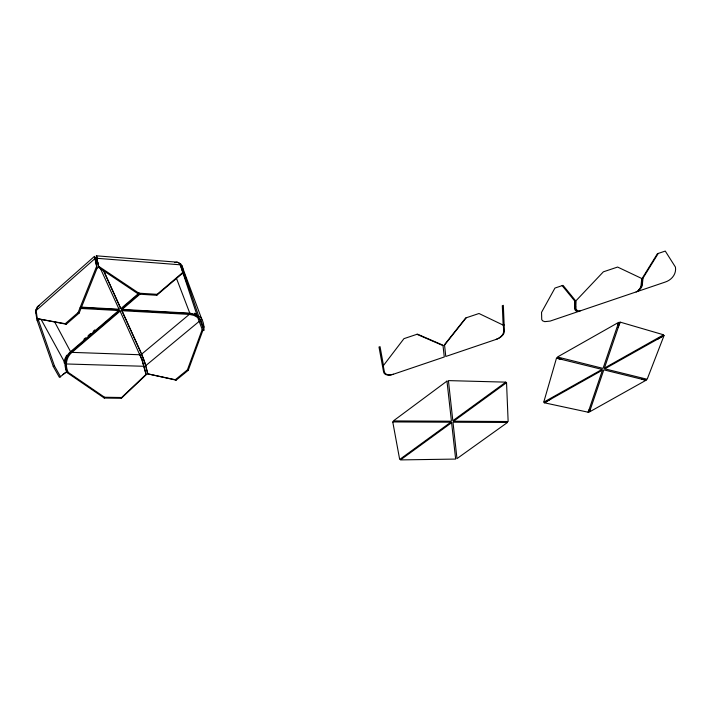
<?xml version="1.0" encoding="UTF-8"?>
<svg xmlns="http://www.w3.org/2000/svg" width="711" height="711" viewBox="0 0 711 711"><rect width="100%" height="100%" fill="white"/><g stroke="black" fill="none" stroke-linecap="round" stroke-linejoin="round"><path stroke-width="1.07" d="M64.132 362.912L64.745 359.331L66.683 355.224M560.446 359.099L556.517 358.033L543.764 402.106A11.767 6.328 -27.9 0 0 544.031 401.964L546.066 400.853M562.17 285.635L574.808 301.109L574.586 307.383A13.607 7.803 -31.2 0 0 575.083 309.943L576.372 311.258L578.061 311.534A2.933 1.68 -30.8 0 0 578.861 311.356M636.114 291.937A2.942 1.644 -32.6 0 0 636.923 291.572L638.7 290.132A4.861 2.72 -32.6 0 0 640.291 288.444L640.887 287.52A11.723 6.586 -32.5 0 0 641.775 284.649L642.513 277.841L657.399 253.72L665.274 251.081L675.45 267.132C676.588 274.277 671.388 280.152 665.052 282.125L550.145 321.088L544.786 321.648L542.76 320.892L541.746 319.666L541.542 312.342L554.953 288.053L563.032 285.342L575.386 300.495L575.146 307.196A11.705 6.71 -31.1 0 0 575.679 309.614L576.15 310.192M575.848 306.956L576.079 300.682L603.372 271.824L617.61 267.052L641.775 278.508L641.1 284.88A13.625 7.67 -32.5 0 1 640.22 287.884L638.7 290.132M180.825 266.509L198.413 319.381L202.671 330.695L203.853 330.313C204.324 325.602 203.23 319.968 199.818 316.386M658.244 253.436L643.02 278.081L642.344 284.453A13.625 7.661 -32.5 0 1 641.464 287.457L638.167 291.155A2.942 1.644 -32.6 0 1 637.358 291.519M619.388 324.056L620.045 322.083L663.576 334.801A13.136 6.941 -31.9 0 1 663.292 334.97L604.412 368.102L618.303 327.264M642.833 379.443L645.864 380.154A11.012 5.59 -30.7 0 0 646.139 380.198L589.472 411.927L590.246 409.554L590.139 410.034M620.01 322.199L618.774 325.86M589.517 411.829L590.246 409.554M619.716 323.07L619.334 324.225M141.631 358.993L119.786 310.423L71.784 351.518C65.696 356.54 63.688 365.356 67.136 372.635L104.259 398.053L104.526 397.245L121.599 397.502L146.013 374.395L141.836 359.206M138.538 294.132L138.858 293.181L98.367 266.11L96.314 255.809L177.483 262.199L179.919 263.568L182.834 272.402L181.963 273.779L156.767 295.278L138.538 294.132L98.962 267.656L98.367 266.11M588.201 412.202L602.466 370.129L550.536 399.298M617.877 324.74L618.357 323.283M618.197 327.567L618.899 325.531M590.432 409.163L603.817 369.836L642.664 379.425M104.259 398.053L121.323 398.302L121.599 397.502M156.767 295.278L157.087 294.336L182.834 272.402M588.255 412.06L588.441 411.5M588.486 411.367L589.01 409.829M590.094 410.149L589.712 411.269M589.988 410.443L589.783 411.029M141.365 353.376L144.937 363.223L147.692 373.844L175.324 379.727L187.411 369.88L202.164 329.637M147.692 373.844L176.159 380.154L188.237 370.315L202.928 330.215M94.43 256.404L97.06 268.251L79.125 313.089L66.301 324.225L37.354 318.688L35.897 309.925L37.23 306.965L94.43 256.404L96.776 260.137M37.354 318.688L65.279 323.701L78.112 312.564L96.474 266.705M660.679 337.405L664.101 335.414L647.161 379.256A12.638 6.417 -30.8 0 1 646.912 379.212L604.794 368.822L657.719 339.103M183.278 274.588L184.149 273.202C182.389 270.358 183.322 263.737 178.79 263.008M444.544 345.093L466.22 317.781M36.617 308.61L35.55 311.285L37.008 320.048L53.272 366.476L59.431 377.39L66.781 371.711C63.528 364.956 64.728 356.451 70.567 351.696L118.639 310.529L118.444 309.685L80.165 307.579M574.808 301.109L575.386 300.495M121.323 398.302L146.253 374.688L141.996 359.65M36.883 308.325L37.487 307.792M35.959 310.68L94.652 258.875M95.381 262.395L96.972 260.99L95.016 257.702L97.06 268.251M119.786 310.423L119.99 311.267L71.953 352.372C66.114 357.118 64.923 365.623 68.176 372.368L104.526 397.245M83.889 339.289L85.569 337.849M88.102 335.681L90.626 333.512M93.159 331.353L94.839 329.904M102.962 269.451L120.826 308.663L139.116 292.994M139.4 293.634L121.963 308.556L122.168 309.401L190.201 313.178L197.134 315.435M122.168 309.401L140.449 293.759M62.586 374.688L66.781 371.711M143.027 357.704L141.578 354.202L189.313 314.404L193.916 315.364L198.005 317.684M145.648 365.738L199.249 321.328M37.514 306.699L39.309 305.543M663.941 335.521L663.87 335.565A11.74 6.186 -31.9 0 1 663.585 335.743L663.061 335.992M382.491 366.041L383.451 365.285M446.97 381.096L393.352 420.93L451.441 421.223L446.97 381.105M506.525 382.696L453.6 421.232L508.143 421.516L506.543 382.687M660.919 337.014L662.856 336.134A10.398 5.475 -31.9 0 1 662.608 336.285L659.061 338.329M544.164 402.737L547.612 400.906M545.159 402.186L547.168 400.906M663.052 336.054L657.799 339.04M659.186 338.267L657.471 339.218M550.732 399.164L549.079 400.106M550.412 399.342L545.453 402.079A9.359 5.021 -27.9 0 1 545.213 402.204L545.061 402.275M546.652 400.533L602.084 369.409L561.788 359.455M548.572 400.373L544.493 402.63A10.558 5.67 -27.9 0 1 544.217 402.764L588.193 412.22M643.037 379.496L646.21 380.145M203.168 327.3L204.164 326.909M203.542 328.215L200.724 319.283M174.613 262.599L177.146 262.172M53.272 366.476L54.516 366.076L60.657 376.99M198.413 319.381L199.613 318.999L203.853 330.313M67.136 372.635L68.176 372.368M392.774 421.934L450.827 422.201L399.68 459.466L392.765 421.934M66.576 363.979L143.978 366.281M71.953 352.372L139.898 354.753M80.734 307.099L119.057 309.232L118.853 308.387M141.578 354.202L121.545 309.863L189.544 313.622L193.854 314.52L197.862 316.466M80.343 308.432L118.639 310.529M121.75 310.698L189.313 314.404M138.858 293.181L157.087 294.336M96.545 258.28L180.541 264.83M503.13 324.891L504.143 324.963M557.468 358.22L559.13 358.433M645.197 379.976L643.633 379.638M642.62 379.398L643.162 379.55M642.397 379.345L642.913 379.487M642.415 379.372L641.5 379.123M561.192 359.313L561.69 359.411M561.957 359.473L560.33 359.091M560.615 359.162L561.183 359.286M560.686 359.162L556.891 358.166A12.86 7.154 -29.5 0 1 556.677 358.095M559.122 358.753L557.673 358.353A11.385 6.328 -29.4 0 1 557.486 358.291L557.397 358.255M194.325 313.267L194.796 313.427M644.166 379.461L645.508 379.976M37.008 320.048L38.607 320.661L54.516 366.076M97.025 257.186L97.007 259.302M195.267 313.604L195.729 313.8M96.42 255.791L96.945 256.324M416.922 334.303L443.015 345.599M576.186 310.165A4.853 2.782 -30.9 0 0 577.643 310.867L579.314 311.107A2.933 1.68 -30.9 0 0 580.123 310.929M642.513 277.841L643.02 278.081M65.279 323.701L66.301 324.225M175.324 379.727L176.159 380.154M78.112 312.564L79.125 313.089M187.411 369.88L188.237 370.315M577.634 310.831L576.354 309.516A13.607 7.794 -31.2 0 1 575.866 306.956M180.292 265.399L180.718 266.198M35.612 312.04L36.67 313.969M41.345 319.843L65.181 363.321M54.747 322.119L70.567 351.696M96.972 260.99L98.358 264.003M100.198 268.02L119.057 309.232M103.219 269.611L120.826 308.663M121.545 309.863L140.92 352.389M139.694 353.927L141.773 359.375M176.63 278.783L189.784 313.151M183.536 273.762L189.739 290.346M143.178 357.793L144.617 361.863M181.847 265.638L201.871 319.443M184.149 273.202L199.613 318.999M144.768 362.326L145.337 364.112M145.462 364.547L146.013 366.538M146.253 367.489L147.932 374.137M97.256 260.35L98.962 267.656M383.487 365.49L380.047 346.666L378.999 347.012L383.593 372.013A8.674 5.244 -23.9 0 0 392.668 374.484L444.286 356.984L442.971 345.19L417.437 334.134L403.955 338.649L383.265 365.774L384.358 371.755A8.674 5.244 -24 0 0 393.432 374.226M38.234 318.528L38.607 320.661M503.139 325.096L502.313 305.694L503.335 305.348L504.401 331.139A8.594 5.093 -28 0 1 496.731 339.2L445.788 356.478L444.499 344.684L465.705 317.959L478.983 313.507L503.397 325.22L503.655 331.388A8.594 5.093 -28 0 1 495.994 339.449M618.33 323.372L603.052 368.396L557.468 356.993L618.677 322.341L618.33 323.372M505.797 382.154L452.827 420.743L448.428 380.607L505.805 382.145M451.601 422.69L400.489 459.91L455.653 459.075L451.601 422.69M507.512 422.458L456.977 458.604L452.987 422.21L507.503 422.458"/></g></svg>
